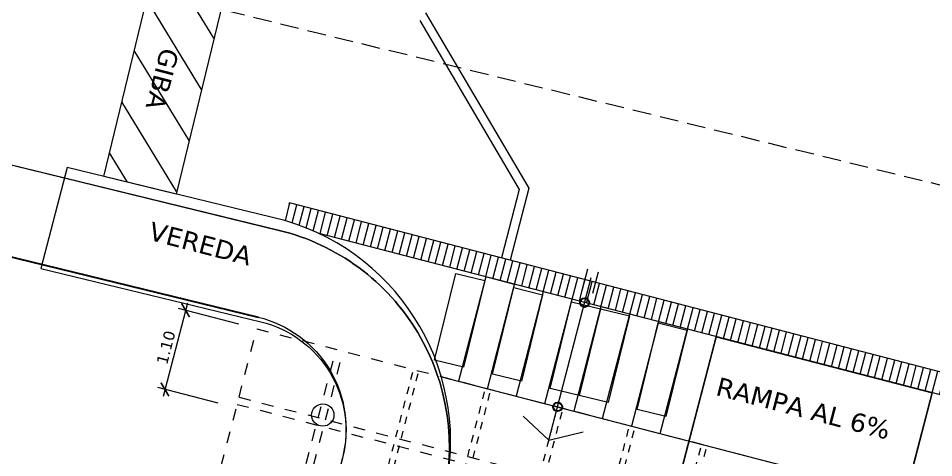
# Model space of a CAD drawing. Header units: millimetres. Extents: x 547073 to 557369, y 9424164 to 9429566.
# Drawn here: x 548995.42 to 549007.71, y 9427044.23 to 9427050.14 of the extents above; entities that cross this region are included whole.
import ezdxf

# ---------------------------------------------------------------- set-up
doc = ezdxf.new("R2010")
doc.units = ezdxf.units.MM
doc.linetypes.add('Dash', pattern=[6.35, 3.175, -3.175])
doc.linetypes.add('HIDDEN2', pattern=[0.1875, 0.125, -0.0625])
for name, color, linetype, lineweight in [('- Corte', 1, 'Continuous', 9), ('- Cotas', 173, 'Continuous', 13), ('- Lineas', 177, 'Continuous', 9), ('- Proyección', 8, 'Dash', 13), ('- Texto', 5, 'Continuous', 13), ('- Vegetación', 82, 'Continuous', 0), ('1 Texturas zonificacion', 255, 'Continuous', 0), ('VIGUETAS', 251, 'Dash', 13), ('Z - TRAZADO AREAS VERDES', 3, 'Continuous', 9), ('Z-TRAZADO LOTES', 1, 'Continuous', 13), ('Z-TRAZADO VEREDAS', 6, 'Continuous', 20), ('Z-TRAZADO VIAS', 7, 'Continuous', 9)]:
    doc.layers.add(name, color=color, linetype=linetype, lineweight=lineweight)
doc.layers.add('Escaleras', color=252, linetype='Continuous')
doc.layers.add('TEXTO-CATASTRO', color=12, linetype='Continuous')
doc.styles.add('- Txt K', font='verdana.ttf', dxfattribs={"height": 0.15})
doc.styles.add('- Txt M', font='verdana.ttf', dxfattribs={"height": 0.25})
doc.dimstyles.new('1EN100', dxfattribs={"dimtxt": 0.15, "dimasz": 0.15, "dimexe": 0.1, "dimexo": 0.25, "dimgap": 0.05, "dimtad": 1, "dimzin": 1, "dimdsep": 46, "dimtxsty": '- Txt K', "dimblk": 'ARCHTICK', "dimcen": 0, "dimdle": 0.1, "dimclrd": 256, "dimclre": 256, "dimclrt": 7, "dimadec": 0, "dimazin": 0, "dimtfac": 1, "dimtix": 1, "dimtmove": 0, "dimatfit": 1, "dimfxl": 0.1, "dimtvp": 1, "dimtolj": 1, "dimtzin": 0, "dimlwd": 9, "dimlwe": 9, "dimarcsym": 0})

# ---------------------------------------------------------------- blocks, each defined once
blk = doc.blocks.new('_ArchTick')
at = {"color": 0, "linetype": 'ByBlock', "const_width": 0.15}
blk.add_lwpolyline([(-0.5, -0.5), (0.5, 0.5)], dxfattribs=at)
blk = doc.blocks.new('*D89')
at = {"layer": '- Cotas', "lineweight": 9, "transparency": 16777216}
for p, q in [((548997.687, 9427046.307), (548997.36, 9427045.049)), ((548998.378, 9427046.024), (548997.566, 9427046.236)), ((548998.101, 9427044.96), (548997.289, 9427045.171))]:
    blk.add_line(p, q, dxfattribs=at)
at = {"layer": 'Defpoints', "color": 0, "lineweight": 70, "transparency": 16777216}
for p in [(548998.62, 9427045.962), (548997.385, 9427045.146), (548998.343, 9427044.897)]:
    blk.add_point(p, dxfattribs=at)
at = {"layer": '- Cotas', "lineweight": 9, "transparency": 16777216, "xscale": 0.15, "yscale": 0.15, "zscale": 0.15}
for p, rotation in [((548997.662, 9427046.211), 75.42375129713925), ((548997.385, 9427045.146), 255.4237512971393)]:
    blk.add_blockref('_ArchTick', p, dxfattribs=dict(at, rotation=rotation))
at = {"layer": '- Cotas', "color": 7, "transparency": 16777216, "insert": (548997.4, 9427045.71), "char_height": 0.15, "attachment_point": 5, "rotation": 75.4238, "style": '- Txt K'}
blk.add_mtext('\\A1;1.10', dxfattribs=at)

msp = doc.modelspace()

# ---------------------------------------------------------------- hatches: boundary and pattern name
at = {"layer": '- Lineas'}
h = msp.add_hatch(dxfattribs=at)
h.set_pattern_fill('_USER', color=256, scale=0.5, angle=-58.6713, style=0, pattern_type=0)
h.set_pattern_definition([(301.329, (548998.01004, 9427051.8476), (0.4271, 0.259973), [])])
edge = h.paths.add_edge_path()
edge.add_line((548996.562, 9427048.01), (548997.101, 9427050.228))
edge.add_arc((548997.823, 9427048.913), 1.5, 76.7901, 118.7611, ccw=False)
edge.add_line((548998.166, 9427050.373), (548997.534, 9427047.773))
edge.add_line((548997.534, 9427047.773), (548996.562, 9427048.01))
h = msp.add_hatch(dxfattribs=at)
h.set_pattern_fill('_USER', color=256, scale=0.1, angle=75.4238, style=0, pattern_type=0)
h.set_pattern_definition([(75.42375, (548998.98482, 9427047.36483), (-0.09678136, 0.0251668), [])])
edge = h.paths.add_edge_path()
edge.add_line((549013.19, 9427043.981), (549013.115, 9427043.69))
edge.add_line((549013.115, 9427043.69), (548999.458, 9427047.242))
edge.add_arc((548998.096, 9427044.365), 3.184, 64.6623, 73.4485)
edge.add_line((548999.002, 9427047.416), (548999.06, 9427047.655))
edge.add_line((548999.06, 9427047.655), (549013.19, 9427043.981))
at = {"layer": '- Vegetación', "ltscale": 0.5, "true_color": 0x1b4309}
h = msp.add_hatch(dxfattribs=at)
h.set_pattern_fill('AR-SAND', color=88, scale=0.02, angle=-14.5762, style=0)
h.set_pattern_definition([(22.92375, (549332.6219, 9427245.8087), (0.2153688, 0.9553751), [0, -0.77216, 0, -0.8636, 0, -0.8255]), (352.92375, (549332.6219, 9427245.8087), (1.2309136, 1.1612447), [0, -0.41656, 0, -0.69596, 0, -0.2667]), (312.92375, (549332.0171, 9427245.966), (1.5317897, -0.3953534), [0, -0.254, 0, -0.9144, 0, -1.1938]), (302.92375, (549332.0171, 9427245.966), (1.590169, 0.0471823), [0, -0.127, 0, -0.59944, 0, -0.6858])])
edge = h.paths.add_edge_path()
edge.add_line((549002.849, 9427037.79), (549001.992, 9427034.494))
edge.add_arc((549003.299, 9427034.154), 1.35, 165.4238, 345.4238)
edge.add_line((549004.605, 9427033.814), (549005.463, 9427037.11))
edge.add_line((549005.463, 9427037.11), (549005.574, 9427037.54))
edge.add_line((549005.574, 9427037.54), (549002.961, 9427038.22))
edge.add_line((549002.961, 9427038.22), (549002.849, 9427037.79))
h.paths.add_polyline_path([(549015.538, 9427045.856), (549013.796, 9427046.309), (549013.115, 9427043.69), (549014.857, 9427043.237)])
at = {"layer": '1 Texturas zonificacion'}
h = msp.add_hatch(color=256, dxfattribs=at)
h.set_gradient(color1=(233, 244, 21), color2=(234, 245, 36), one_color=1, tint=0.55, name='SPHERICAL')
h.paths.add_polyline_path([(549037.682, 9427046.882, 0.033808), (548974.463, 9427017.332, -0.028869)])

# ---------------------------------------------------------------- linework, layer by layer
at = {"layer": '- Corte'}
for points in [[(549002.991, 9427046.478), (549003.066, 9427046.768)], [(549002.544, 9427044.462), (549003.114, 9427046.652)], [(549003.136, 9427046.44), (549003.212, 9427046.73)], [(549002.544, 9427044.462), (549002.197, 9427044.787)], [(549002.544, 9427044.462), (549003.005, 9427044.577)]]:
    msp.add_lwpolyline(points, dxfattribs=at)
at = {"layer": '- Lineas'}
for points in [[(548996.562, 9427048.01), (548997.101, 9427050.228, -0.185208), (548998.166, 9427050.373), (548997.534, 9427047.773)], [(549002.956, 9427038.795), (549001.847, 9427034.531, 1), (549004.751, 9427033.776), (549005.859, 9427038.04), (549007.695, 9427045.1), (549007.695, 9427045.1), (549004.792, 9427045.855)]]:
    msp.add_lwpolyline(points, format="xyb", close=True, dxfattribs=at)
for points in [[(549000.888, 9427050.211), (549002.273, 9427047.853)], [(549000.81, 9427050.108), (549002.145, 9427047.835)], [(549002.273, 9427047.853), (549002.022, 9427046.885)], [(549002.145, 9427047.835), (549001.906, 9427046.915)], [(548999.06, 9427047.655), (548999.002, 9427047.416)], [(549013.19, 9427043.981), (548999.06, 9427047.655)], [(549013.115, 9427043.69), (548999.458, 9427047.242)], [(549001.099, 9427045.317), (549014.492, 9427041.834), (549014.857, 9427043.237)]]:
    msp.add_lwpolyline(points, dxfattribs=at)
msp.add_lwpolyline([(548995.631, 9427028.308), (548990.218, 9427025.626), (548989.618, 9427023.319, 7.013333), (548989.618, 9427023.319), (548991.838, 9427024.439), (548995.508, 9427026.247, 0.219236), (548997.098, 9427028.189), (548997.344, 9427029.133), (548997.344, 9427029.133), (549001.133, 9427043.706, 0.401739), (548998.998, 9427047.417), (548996.07, 9427048.13), (548996.07, 9427048.13), (548995.717, 9427046.774), (548995.717, 9427046.774), (548998.672, 9427046.056, -0.418847), (548999.769, 9427044.221), (548995.631, 9427028.308)], format="xyb", dxfattribs=at)
for points in [[(549001.695, 9427046.66), (549001.33, 9427045.257), (549001.717, 9427045.156), (549002.082, 9427046.559)], [(549002.469, 9427046.459), (549002.104, 9427045.055), (549002.491, 9427044.955), (549002.856, 9427046.358)], [(549003.243, 9427046.257), (549002.878, 9427044.854), (549003.265, 9427044.753), (549003.63, 9427046.157)], [(549004.017, 9427046.056), (549003.653, 9427044.653), (549004.04, 9427044.552), (549004.405, 9427045.955)]]:
    msp.add_lwpolyline(points, close=True, dxfattribs=at)
at = {"layer": '- Proyección', "ltscale": 0.05}
msp.add_lwpolyline([(548998.62, 9427045.962), (549015.073, 9427041.683), (549013.475, 9427035.538), (548997.022, 9427039.816)], close=True, dxfattribs=at)
for points in [[(548998.086, 9427039.539), (548999.684, 9427045.685)], [(548998.183, 9427039.514), (548999.781, 9427045.66)], [(548998.381, 9427045.042), (549013.769, 9427041.041), (549012.649, 9427036.734), (548997.261, 9427040.735)], [(548998.356, 9427044.945), (549013.647, 9427040.969), (549012.578, 9427036.856), (548997.286, 9427040.832)]]:
    msp.add_lwpolyline(points, dxfattribs=at)
at = {"layer": 'Escaleras'}
for centre in [(549003.025, 9427046.314), (549002.661, 9427044.911)]:
    msp.add_circle(centre, 0.0594, dxfattribs=at)
at = {"layer": 'TEXTO-CATASTRO'}
msp.add_lwpolyline([(548922.728, 9427001.472), (548923.631, 9427005.163), (548932.76, 9427002.923), (548946.443, 9427058.882), (548998.638, 9427046.119)], dxfattribs=at)
at = {"layer": 'VIGUETAS', "ltscale": 0.03}
for points in [[(548999.935, 9427042.378), (549000.725, 9427045.414)], [(549000.008, 9427042.359), (549000.797, 9427045.395)], [(549000.095, 9427039.017), (549001.693, 9427045.162)], [(549000.167, 9427038.998), (549001.765, 9427045.144)], [(549001.062, 9427038.765), (549002.661, 9427044.911)], [(549001.135, 9427038.746), (549002.733, 9427044.892)], [(549002.03, 9427038.514), (549003.628, 9427044.659)], [(549002.103, 9427038.495), (549003.701, 9427044.64)], [(549002.998, 9427038.262), (549004.596, 9427044.407)], [(549003.071, 9427038.243), (549004.669, 9427044.389)]]:
    msp.add_lwpolyline(points, dxfattribs=at)
at = {"layer": 'Z - TRAZADO AREAS VERDES', "transparency": 33554684}
msp.add_lwpolyline([(548922.728, 9427001.472), (548923.631, 9427005.163), (548932.762, 9427002.93), (548946.443, 9427058.882), (548998.638, 9427046.119, -0.418498), (548999.769, 9427044.224), (548999.22, 9427042.109), (548999.074, 9427042.147), (548995.696, 9427028.56, 0.036821), (548940.893, 9426997.03), (548922.728, 9427001.472)], format="xyb", close=True, dxfattribs=at)
at = {"layer": 'Z-TRAZADO LOTES', "transparency": 33554684}
msp.add_circle((548999.506, 9427044.801), 0.15, dxfattribs=at)
at = {"layer": 'Z-TRAZADO VEREDAS'}
msp.add_lwpolyline([(548932.762, 9427002.93), (548946.443, 9427058.882), (548998.638, 9427046.119, -0.418498), (548999.769, 9427044.224), (548995.696, 9427028.56), (548997.413, 9427029.402), (549001.11, 9427043.617, 0.418498), (548998.919, 9427047.286), (548946.728, 9427060.048, 0.414214), (548943.101, 9427057.846)], format="xyb", dxfattribs=at)
for points in [[(549001.682, 9427046.61), (549001.397, 9427045.445), (549001.008, 9427045.54), (549001.293, 9427046.705)], [(549002.459, 9427046.42), (549002.174, 9427045.255), (549001.786, 9427045.35), (549002.071, 9427046.515)], [(549003.236, 9427046.23), (549002.951, 9427045.065), (549002.563, 9427045.16), (549002.848, 9427046.325)], [(549003.625, 9427046.135), (549003.34, 9427044.97), (549002.951, 9427045.065), (549003.236, 9427046.23)], [(549004.402, 9427045.945), (549004.117, 9427044.78), (549003.728, 9427044.875), (549004.013, 9427046.04)], [(549004.251, 9427043.774), (549004.792, 9427045.855), (549007.695, 9427045.1), (549007.154, 9427043.019)]]:
    msp.add_lwpolyline(points, close=True, dxfattribs=at)
at = {"layer": 'Z-TRAZADO VIAS', "transparency": 33554684}
for points in [[(549011.743, 9427038.416), (549052.047, 9427193.4), (549008.369, 9427248.462), (548962.031, 9427259.457), (548960.784, 9427254.203), (548983.224, 9427248.879, -0.418226), (548985.425, 9427245.252), (548926.83, 9427005.616), (548930.133, 9427004.809), (548943.101, 9427057.846, -0.414213), (548946.728, 9427060.048), (548998.919, 9427047.286, -0.418498), (549001.11, 9427043.617), (548997.413, 9427029.402, -0.008538), (549012.673, 9427036.53, -0.168798)], [(549004.792, 9427045.855), (549001.905, 9427034.752, 1.007316), (549004.813, 9427034.018), (549007.695, 9427045.1)]]:
    msp.add_lwpolyline(points, format="xyb", close=True, dxfattribs=at)
at = {"layer": 'Z-TRAZADO VIAS', "linetype": 'HIDDEN2', "ltscale": 2, "transparency": 33554684}
msp.add_lwpolyline([(549011.202, 9427047.062), (548943.78, 9427063.548)], dxfattribs=at)

# ---------------------------------------------------------------- texts
at = {"layer": '- Texto', "char_height": 0.25, "attachment_point": 7, "style": '- Txt M'}
for s, insert, width, rotation in [('\\pxt5;GIBA', (548997.33, 9427049.757), 6.73172, 255.4238), ('\\pxt5;VEREDA', (548997.151, 9427047.163), 1.75152, 345.4238), ('\\pxt5;RAMPA AL 6%', (549004.77, 9427045.069), 3.29909, 345.4238)]:
    msp.add_mtext(s, dxfattribs=dict(at, insert=insert, width=width, rotation=rotation))

# ---------------------------------------------------------------- dimensions: what is measured, and where the dimension line sits
at = {"layer": '- Cotas'}
dim = msp.add_linear_dim(base=(548997.385, 9427045.146), p1=(548998.62, 9427045.962), p2=(548998.343, 9427044.897), angle=75.4238, dimstyle='1EN100', override={"dimscale": 0, "dimtix": 1, "dimtofl": 1, "dimtmove": 0, "dimatfit": 1}, dxfattribs=at)
dim.commit()
dim.dimension.update_dxf_attribs({"geometry": '*D89', "text_midpoint": (548997.4, 9427045.71)})

doc.saveas('drawing.dxf')
